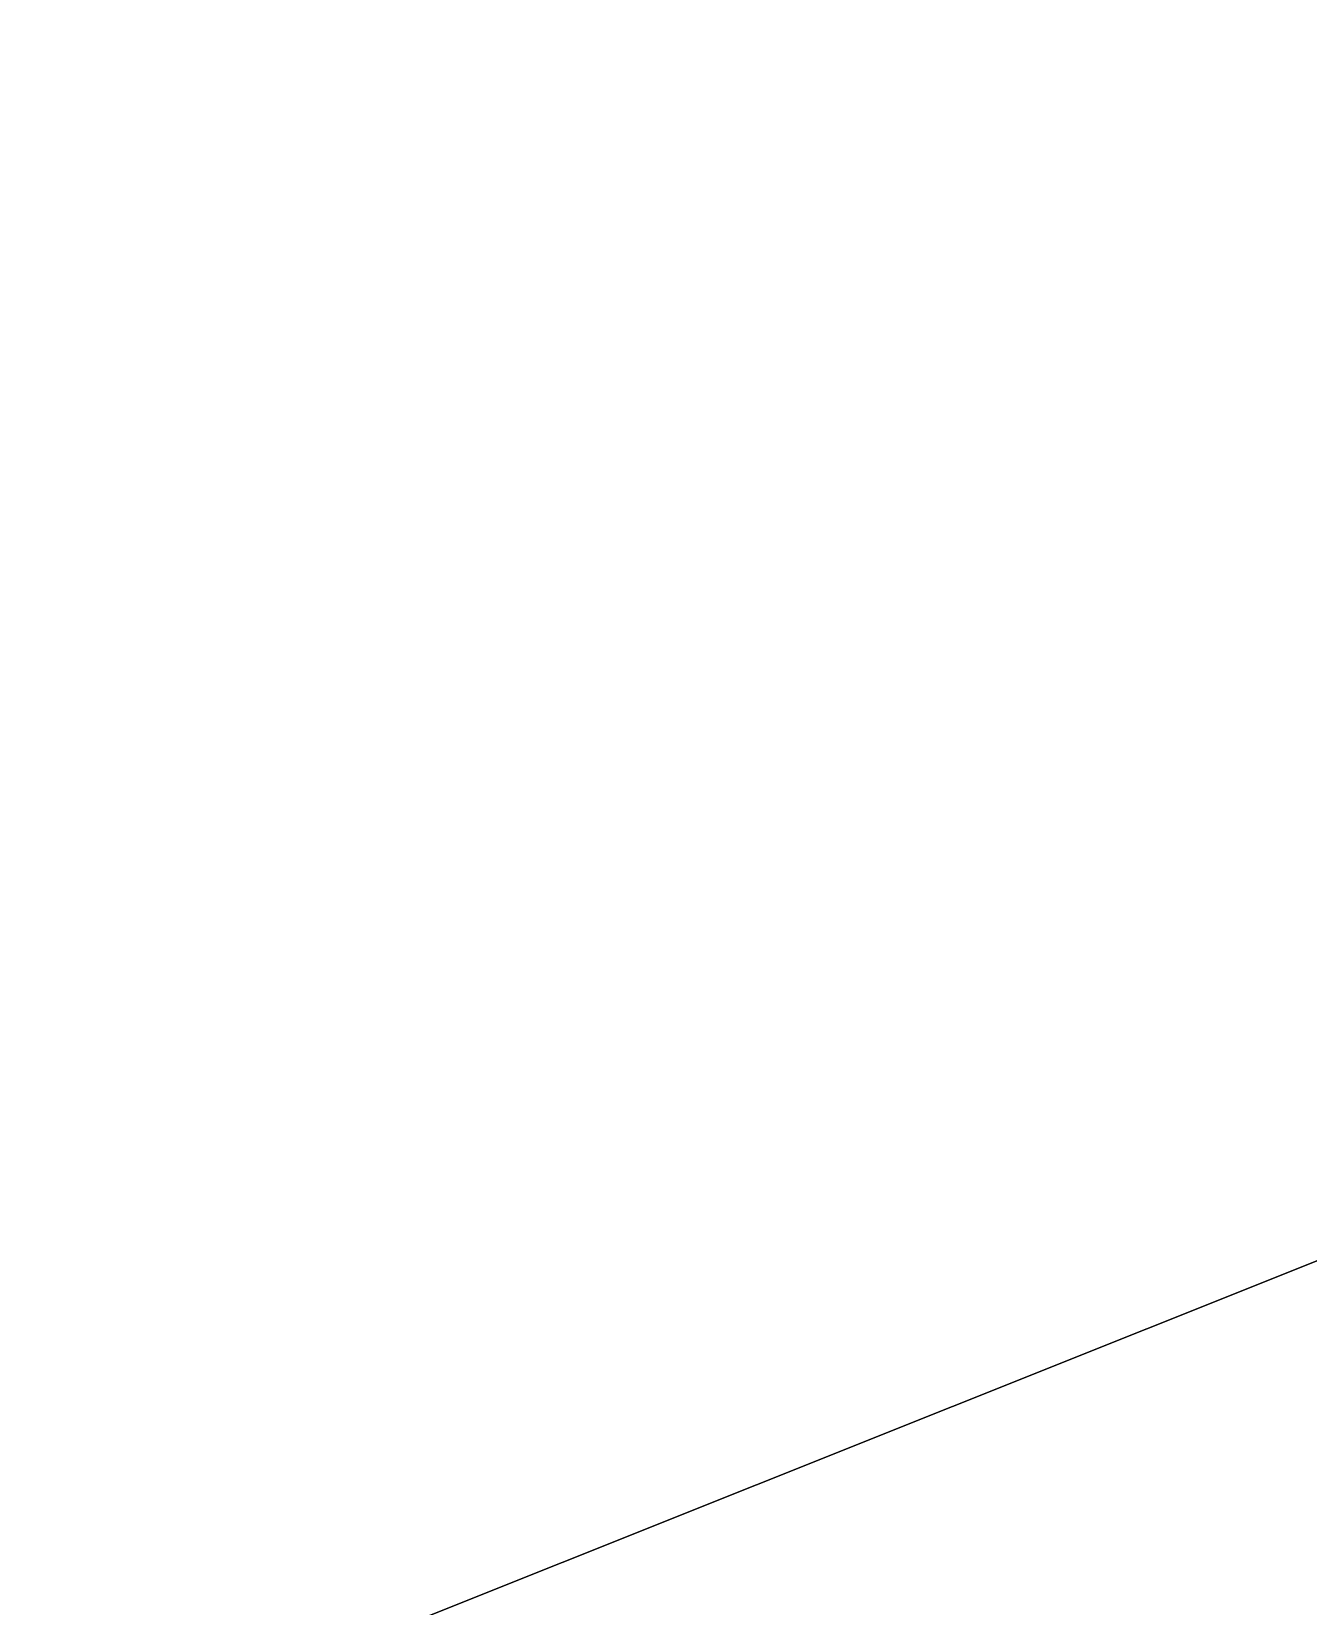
# Model space of a CAD drawing. Header units: feet. Extents: x 2175025 to 2179063, y 467811 to 470338.
# Drawn here: x 2176423.665 to 2176425.31, y 470073.995 to 470076.023 of the extents above; entities that cross this region are included whole.
import ezdxf

# ---------------------------------------------------------------- set-up
doc = ezdxf.new("R2010")
doc.units = ezdxf.units.FT
doc.header["$LTSCALE"] = 0.5
doc.header["$MEASUREMENT"] = 0
doc.layers.add('wetlands_formatted', color=70, linetype='CONTINUOUS')

msp = doc.modelspace()

# ---------------------------------------------------------------- hatches: boundary and pattern name
at = {"layer": 'wetlands_formatted'}
h = msp.add_hatch(dxfattribs=at)
h.set_pattern_fill('ANSI31', color=5, scale=80, angle=315, style=0)
h.paths.add_polyline_path([(2176373.7409, 469998.4716), (2176379.5622, 470017.765), (2176384.4173, 470030.3215), (2176387.9942, 470034.6776), (2176393.666, 470042.235), (2176403.5126, 470055.0213), (2176408.022, 470063.4739), (2176414.5628, 470070.1399), (2176438.7488, 470079.8091), (2176445.2036, 470079.7268), (2176452.5012, 470076.6994), (2176464.4522, 470070.3847), (2176471.7386, 470066.4771), (2176479.5857, 470060.5082), (2176485.0818, 470054.2757), (2176485.6051, 470049.2804), (2176486.2781, 470042.2137), (2176514.6637, 470004.0704), (2176546.627, 469945.9812), (2176573.5786, 469883.1609), (2176619.6904, 469828.4179), (2176628.1529, 469819.8825), (2176632.5401, 469835.0513), (2176584.555, 469889.3089), (2176557.9547, 469953.2691), (2176527.6143, 470009.2421), (2176513.1697, 470041.3617), (2176559.0934, 470056.1048), (2176594.2687, 470066.0141), (2176673.2739, 470072.7868), (2176681.5157, 470085.7011), (2176590.436, 470070.368), (2176559.1429, 470069.1195), (2176507.5847, 470048.3372), (2176488.1602, 470065.9493), (2176460.8426, 470080.1243), (2176465.0032, 470083.2894), (2176460.509, 470083.3467), (2176456.9882, 470083.3915), (2176455.8894, 470089.2745), (2176457.7395, 470096.2937), (2176463.671, 470101.2068), (2176477.2422, 470106.9029), (2176486.6946, 470111.7711), (2176496.6908, 470113.2577), (2176503.2404, 470113.1743), (2176526.1619, 470132.5949), (2176571.3259, 470146.0076), (2176612.0175, 470157.4536), (2176659.7905, 470188.4625), (2176663.8296, 470190.5984), (2176645.0364, 470190.3824), (2176607.9267, 470172.1011), (2176569.7961, 470156.8631), (2176527.301, 470149.394), (2176481.1064, 470144.389), (2176473.7393, 470142.5028), (2176470.8079, 470131.6345), (2176463.572, 470116.4674), (2176451.9724, 470104.2903), (2176437.4798, 470095.378), (2176416.7773, 470082.73), (2176394.3481, 470072.745), (2176381.2777, 470060.2932), (2176365.7331, 470037.8957), (2176353.4719, 470019.8581), (2176351.0612, 470014.9002), (2176346.9461, 470014.3657), (2176345.5538, 470020.2524), (2176343.0926, 470034.3693), (2176334.1878, 470049.4486), (2176327.5255, 470056.2827), (2176323.218, 470063.6738), (2176316.3296, 470075.793), (2176296.5764, 470091.5974), (2176283.4444, 470097.3402), (2176268.8528, 470103.6885), (2176264.369, 470104.0351), (2176271.4767, 470090.4563), (2176274.8337, 470089.6278), (2176284.3414, 470085.3231), (2176307.1307, 470067.9994), (2176325.6381, 470042.9607), (2176333.8518, 470030.9028), (2176335.8139, 470020.7176), (2176337.4581, 470009.0422), (2176331.0505, 469998.6648), (2176324.0986, 469992.4779), (2176323.3096, 469991.4331), (2176316.4996, 469982.4145), (2176313.9913, 469973.1827), (2176317.4664, 469964.4723), (2176334.5483, 469944.8307), (2176352.1974, 469922.7912), (2176355.6953, 469915.8736), (2176354.8808, 469898.8506), (2176331.1101, 469837.7533), (2176338.3372, 469826.6471), (2176348.496, 469843.3494), (2176361.0372, 469889.5084), (2176366.7024, 469908.534), (2176368.3722, 469905.344), (2176368.8989, 469917.8349), (2176372.1468, 469942.4432), (2176374.2025, 469965.5995), (2176373.5615, 469984.3883)])
h = msp.add_hatch(dxfattribs=at)
h.set_pattern_fill('ANSI31', color=5, scale=80, style=0)
h.paths.add_polyline_path([(2176421.2836, 470047.7776), (2176449.3001, 470073.0279), (2176475.814, 470056.2749), (2176486.2781, 470042.2137), (2176485.6051, 470049.2804), (2176485.0818, 470054.2757), (2176479.5857, 470060.5082), (2176471.7386, 470066.4771), (2176464.4522, 470070.3847), (2176452.5012, 470076.6994), (2176445.2036, 470079.7268), (2176438.7488, 470079.8091), (2176414.5628, 470070.1399), (2176408.022, 470063.4739), (2176403.5126, 470055.0213), (2176393.666, 470042.235), (2176387.9942, 470034.6776), (2176384.4173, 470030.3215), (2176379.5622, 470017.765), (2176373.7409, 469998.4716), (2176373.5615, 469984.3883), (2176374.2025, 469965.5995), (2176372.1468, 469942.4432), (2176368.8989, 469917.8349), (2176368.3722, 469905.344), (2176394.862, 469854.7369), (2176394.6246, 469915.3571), (2176397.0554, 469971.3718), (2176406.2932, 470019.2755)])

# ---------------------------------------------------------------- linework, layer by layer
at = {"layer": 'wetlands_formatted', "color": 5}
for points in [[(2176397.0554, 469971.3718), (2176406.2932, 470019.2755), (2176421.2836, 470047.7776), (2176449.3001, 470073.0279), (2176475.814, 470056.2749), (2176486.2781, 470042.2137), (2176485.6051, 470049.2804), (2176485.0818, 470054.2757), (2176479.5857, 470060.5082), (2176471.7386, 470066.4771), (2176464.4522, 470070.3847), (2176452.5012, 470076.6994), (2176445.2036, 470079.7268), (2176438.7488, 470079.8091), (2176414.5628, 470070.1399), (2176408.022, 470063.4739), (2176403.5126, 470055.0213), (2176393.666, 470042.235)], [(2176393.666, 470042.235), (2176403.5126, 470055.0213), (2176408.022, 470063.4739), (2176414.5628, 470070.1399), (2176438.7488, 470079.8091), (2176445.2036, 470079.7268), (2176452.5012, 470076.6994), (2176464.4522, 470070.3847), (2176471.7386, 470066.4771), (2176479.5857, 470060.5082), (2176485.0818, 470054.2757), (2176485.6051, 470049.2804), (2176486.2781, 470042.2137), (2176514.6637, 470004.0704), (2176546.627, 469945.9812), (2176573.5786, 469883.1609), (2176619.6904, 469828.4179)]]:
    msp.add_lwpolyline(points, dxfattribs=at)

doc.saveas('drawing.dxf')
